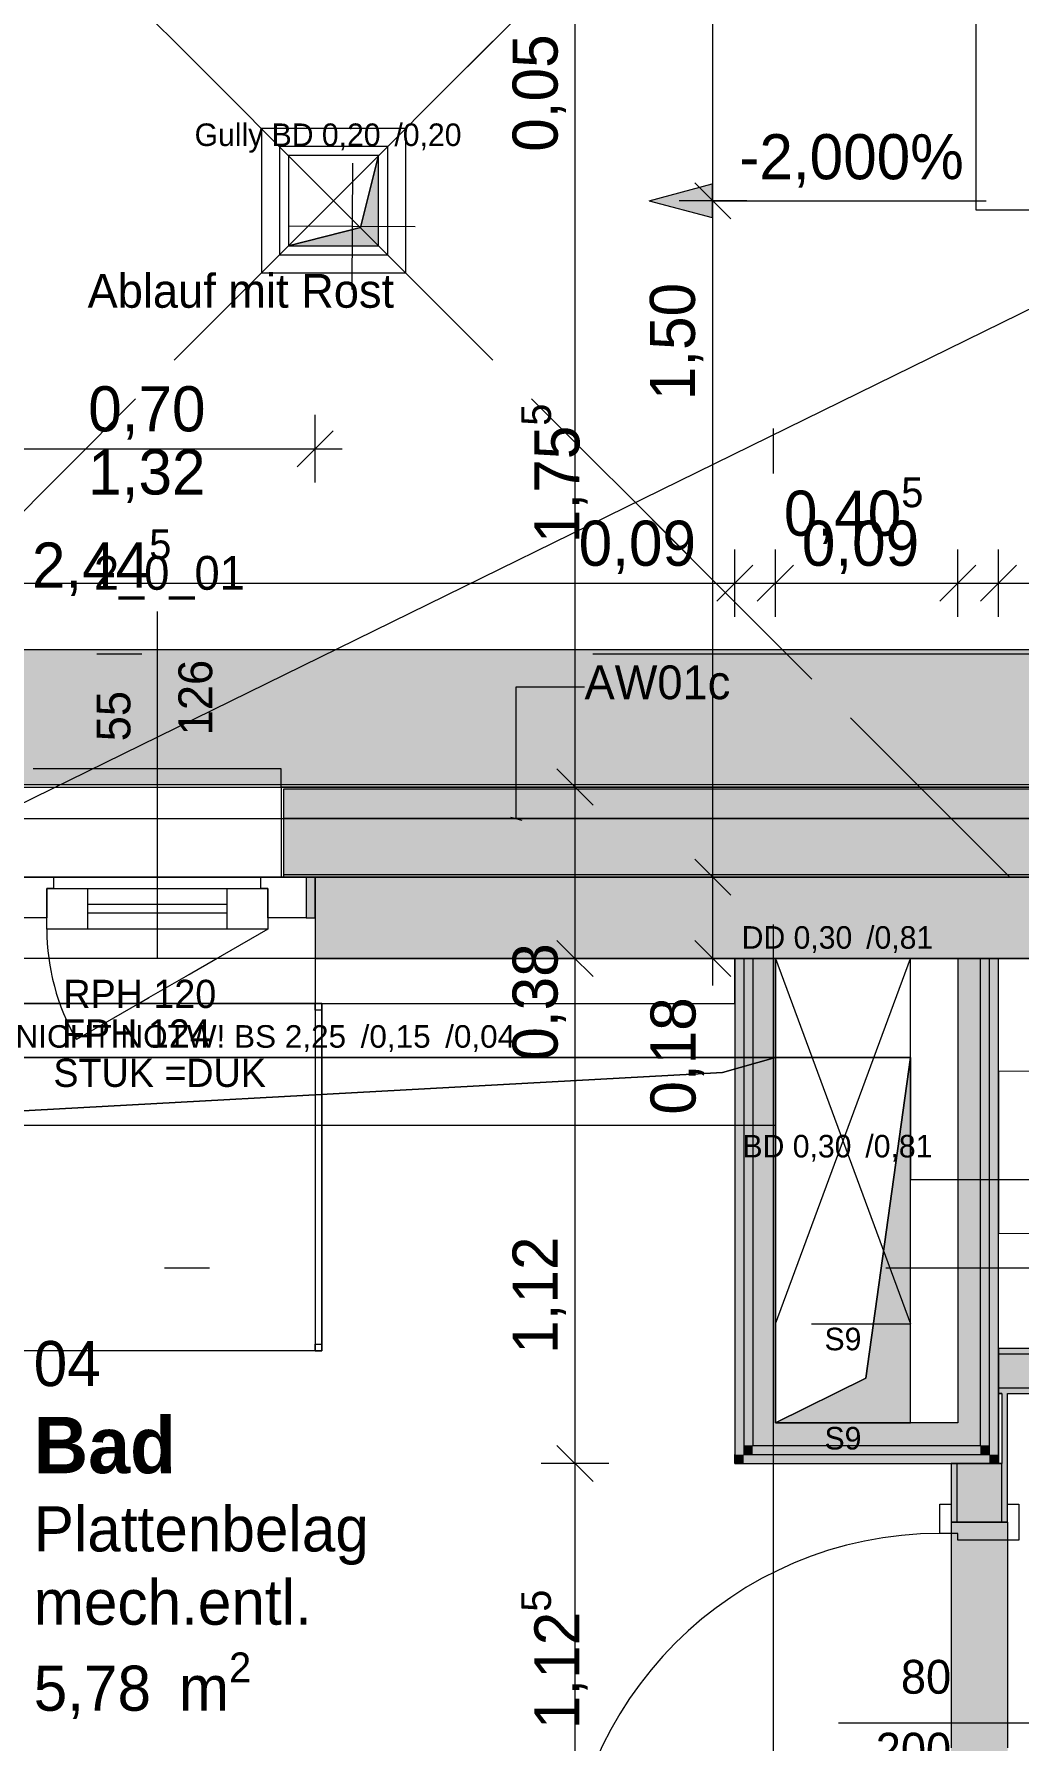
# Model space of a CAD drawing. Header units: metres. Extents: x -3.9 to 83, y -38 to 6.2.
# Drawn here: x 1.361 to 3.545, y -23.41 to -19.626 of the extents above; entities that cross this region are included whole.
import ezdxf

# ---------------------------------------------------------------- set-up
doc = ezdxf.new("R2010")
doc.units = ezdxf.units.M
doc.header["$MEASUREMENT"] = 0
doc.set_wipeout_variables(frame=1)
for name, pattern in [('Achse', [0.004, 0.002, -0.001, 0, -0.001]), ('Baufluchtlinie', [0.013, 0.008, -0.005]), ('Schnittlinie', [0.006, 0.003, -0.0015, 0, -0.0015]), ('Strichlinie eng', [0.002, 0.0015, -0.0005]), ('Untersicht', [0.001, 0.0005, -0.0005]), ('Wipeout_Contour', [1, 0, -1])]:
    doc.linetypes.add(name, pattern=pattern)
for name, color, linetype in [('0._EG PP_2_000 Achsraster', 7, 'Continuous'), ('0._EG PP_2_110 Wand Aussen', 7, 'Continuous'), ('0._EG PP_2_130 Wand Innen', 7, 'Continuous'), ('0._EG PP_2_135 Wand Vorsatzschale', 7, 'Continuous'), ('0._EG PP_2_170 Schachtwände', 7, 'Continuous'), ('0._EG PP_2_210 Decke', 7, 'Continuous'), ('0._EG PP_2_220 Bodenaufbau', 7, 'Continuous'), ('0._EG PP_2_221 Bodenaufbau - Abdichtung', 7, 'Continuous'), ('0._EG PP_2_221 Bodenaufbau - Terrassenbelag', 7, 'Continuous'), ('0._EG PP_2_270 Deckendurchbruchsymbol', 7, 'Continuous'), ('0._EG PP_2_540 Sanitäreinrichtung', 7, 'Continuous'), ('0._EG PP_2_611 Entwässerung', 7, 'Continuous'), ('0._EG PP_2_810 Raum', 7, 'Continuous'), ('0._EG PP_2_851 Marker Schnitt', 7, 'Continuous'), ('0._EG PP_2_915 Allgemein Beschriftung.x', 7, 'Continuous'), ('0._EG PP_2_950 Polierplan Bemaßung', 7, 'Continuous'), ('0._EG PP_2_955 Polierplan Beschriftung', 7, 'Continuous'), ('0._EG PP_2_Gelände_Geländepunkt.verm', 7, 'Continuous')]:
    doc.layers.add(name, color=color, linetype=linetype)
doc.styles.add('ERSTELLTER_STIL_1', font='arial.ttf')
doc.styles.add('ERSTELLTER_STIL_10', font='')
doc.styles.add('ERSTELLTER_STIL_2', font='')
doc.styles.get('ERSTELLTER_STIL_10').set_extended_font_data('Eurostile', bold=True)
doc.styles.get('ERSTELLTER_STIL_2').set_extended_font_data('Eurostile')

msp = doc.modelspace()

# ---------------------------------------------------------------- hatches: boundary and pattern name
at = {"layer": '0._EG PP_2_110 Wand Aussen', "linetype": 'Continuous', "lineweight": 13, "true_color": 0xff6400}
for points in [[(1.9139, -21.3), (1.9139, -21.365), (5.3779, -21.365), (5.4309, -21.3)], [(5.31, -21.365), (1.9139, -21.365), (1.9139, -21.49), (5.2759, -21.49), (5.31, -21.4482)], [(1.9639, -21.585), (1.9839, -21.585), (1.9839, -21.495), (1.9639, -21.495)]]:
    msp.add_hatch(color=30, dxfattribs=at).paths.add_polyline_path(points)
at = {"layer": '0._EG PP_2_110 Wand Aussen', "linetype": 'Continuous', "lineweight": 0, "true_color": 0x373737}
msp.add_hatch(color=250, dxfattribs=at).paths.add_polyline_path([(1.9139, -21.495), (5.2719, -21.495), (5.2759, -21.49), (1.9139, -21.49)])
at = {"layer": '0._EG PP_2_130 Wand Innen', "linetype": 'Continuous', "lineweight": 13, "true_color": 0xfb02fe}
for points in [[(3.5, -22.54), (3.5, -22.5525), (3.955, -22.5525), (3.955, -22.54)], [(3.955, -22.6275), (3.5, -22.6275), (3.5, -22.64), (3.955, -22.64)], [(3.52, -22.795), (3.52, -22.64), (3.5075, -22.64), (3.5075, -22.795)], [(3.4075, -22.795), (3.395, -22.795), (3.395, -22.925), (3.4075, -22.925)], [(3.5075, -22.795), (3.5075, -22.925), (3.52, -22.925), (3.52, -22.795)]]:
    msp.add_hatch(color=6, dxfattribs=at).paths.add_polyline_path(points)
at = {"layer": '0._EG PP_2_130 Wand Innen', "linetype": 'Continuous', "lineweight": 13, "true_color": 0xffaa00}
for points in [[(3.5, -22.6275), (3.955, -22.6275), (3.955, -22.5525), (3.5, -22.5525)], [(3.4075, -22.795), (3.4075, -22.925), (3.5075, -22.925), (3.5075, -22.795)]]:
    msp.add_hatch(color=40, dxfattribs=at).paths.add_polyline_path(points)
at = {"layer": '0._EG PP_2_130 Wand Innen', "linetype": 'Continuous', "lineweight": 0, "true_color": 0xffffff}
msp.add_hatch(color=7, dxfattribs=at).paths.add_polyline_path([(3.52, -23.815), (3.52, -22.925), (3.395, -22.925), (3.395, -23.815)])
at = {"layer": '0._EG PP_2_170 Schachtwände', "linetype": 'Continuous', "lineweight": 13, "true_color": 0xfb02fe}
for points in [[(2.935, -21.675), (2.935, -22.755), (2.955, -22.755), (2.955, -21.675)], [(3.48, -22.755), (3.48, -21.675), (3.46, -21.675), (3.46, -22.755)], [(3.5, -22.775), (3.5, -21.675), (3.48, -21.675), (3.48, -22.775)], [(2.935, -22.775), (2.915, -22.775), (2.915, -22.795)], [(2.935, -22.775), (2.915, -22.795), (2.935, -22.795)], [(2.955, -22.755), (2.935, -22.755), (2.935, -22.775)], [(2.955, -22.755), (2.935, -22.775), (2.955, -22.775)], [(3.48, -22.775), (2.935, -22.775), (2.935, -22.795), (3.48, -22.795)], [(3.46, -22.755), (2.955, -22.755), (2.955, -22.775), (3.46, -22.775)], [(3.46, -22.755), (3.48, -22.775), (3.48, -22.755)], [(3.46, -22.775), (3.48, -22.775), (3.46, -22.755)], [(3.48, -22.775), (3.5, -22.795), (3.5, -22.775)], [(3.48, -22.795), (3.5, -22.795), (3.48, -22.775)]]:
    msp.add_hatch(color=6, dxfattribs=at).paths.add_polyline_path(points)
at = {"layer": '0._EG PP_2_170 Schachtwände', "linetype": 'Continuous', "lineweight": 13, "true_color": 0xffaa00}
for points in [[(3.005, -22.705), (3.005, -21.675), (2.955, -21.675), (2.955, -22.705)], [(3.46, -22.705), (3.46, -21.675), (3.41, -21.675), (3.41, -22.705)], [(2.955, -22.705), (2.955, -22.755), (3.005, -22.705)], [(3.005, -22.705), (2.955, -22.755), (3.005, -22.755)], [(3.41, -22.705), (3.005, -22.705), (3.005, -22.755), (3.41, -22.755)], [(3.41, -22.705), (3.46, -22.755), (3.46, -22.705)], [(3.41, -22.755), (3.46, -22.755), (3.41, -22.705)]]:
    msp.add_hatch(color=40, dxfattribs=at).paths.add_polyline_path(points)
at = {"layer": '0._EG PP_2_221 Bodenaufbau - Terrassenbelag', "linetype": 'Continuous', "lineweight": 13, "true_color": 0xaaaaaa}
msp.add_hatch(color=253, dxfattribs=at).paths.add_polyline_path([(0.2591, -15.58), (0.2591, -21.29), (4.82, -21.29), (4.82, -21.16), (4.94, -21.16), (4.94, -21.29), (5.435, -21.29), (5.435, -20.99), (0.5591, -20.99), (0.5591, -15.58)])
at = {"layer": '0._EG PP_2_270 Deckendurchbruchsymbol', "linetype": 'Continuous', "lineweight": 0, "true_color": 0x000000}
msp.add_hatch(color=18, dxfattribs=at).paths.add_polyline_path([(1.925, -20.095), (2.125, -20.095), (2.125, -19.895), (2.0846, -20.0546)])
at = {"layer": '0._EG PP_2_270 Deckendurchbruchsymbol', "linetype": 'Continuous', "lineweight": 0}
msp.add_hatch(color=8, dxfattribs=at).paths.add_polyline_path([(3.005, -22.705), (3.305, -22.705), (3.305, -21.895), (3.2054, -22.6054)])
at = {"layer": '0._EG PP_2_950 Polierplan Bemaßung', "linetype": 'Continuous', "lineweight": 13, "true_color": 0x6c6cff}
msp.add_hatch(color=171, dxfattribs=at).paths.add_polyline_path([(2.725, -19.995), (2.865, -20.0325), (2.865, -19.9575)])

# ---------------------------------------------------------------- linework, layer by layer
at = {"layer": '0._EG PP_2_000 Achsraster', "color": 5, "linetype": 'Achse', "lineweight": 0, "ltscale": 1000}
for p, q in [((3, 3), (3, -36)), ((-1.5, -21), (21, -21))]:
    msp.add_line(p, q, dxfattribs=at)
at = {"layer": '0._EG PP_2_110 Wand Aussen', "color": 7, "linetype": 'Continuous', "lineweight": 13, "ltscale": 1000}
for p, q in [((1.9089, -21.255), (1.3589, -21.255)), ((1.9089, -21.295), (1.9089, -21.255)), ((1.9089, -21.295), (1.9089, -21.3)), ((1.9139, -21.295), (1.9089, -21.295)), ((1.9089, -21.295), (1.9089, -21.3)), ((1.9089, -21.3), (1.9089, -21.365)), ((1.9089, -21.3), (1.9089, -21.365)), ((5.4309, -21.3), (1.9139, -21.3)), ((1.9139, -21.3), (1.9139, -21.495)), ((1.9089, -21.365), (1.9089, -21.49)), ((1.9089, -21.365), (1.9089, -21.49)), ((1.9089, -21.49), (1.9089, -21.495)), ((1.9089, -21.49), (1.9089, -21.495)), ((5.2759, -21.49), (1.9139, -21.49)), ((1.3039, -21.495), (1.4039, -21.495)), ((1.4039, -21.52), (1.3889, -21.52)), ((1.3889, -21.52), (1.3889, -21.585)), ((1.3889, -21.61), (1.3889, -21.52)), ((1.3889, -21.52), (1.4789, -21.52)), ((1.4039, -21.495), (1.8639, -21.495)), ((1.4039, -21.495), (1.4039, -21.52)), ((1.4789, -21.52), (1.7889, -21.52)), ((1.4789, -21.52), (1.4789, -21.61)), ((1.7889, -21.61), (1.7889, -21.52)), ((1.7889, -21.52), (1.8789, -21.52)), ((1.8639, -21.52), (1.8639, -21.495)), ((1.8639, -21.495), (1.9639, -21.495)), ((1.8789, -21.52), (1.8639, -21.52)), ((1.8789, -21.585), (1.8789, -21.52)), ((1.8789, -21.52), (1.8789, -21.61)), ((1.9139, -21.495), (1.9089, -21.495)), ((1.9139, -21.495), (1.9089, -21.495)), ((1.9139, -21.495), (1.9089, -21.495)), ((1.9639, -21.495), (1.9639, -21.585)), ((1.4789, -21.555), (1.7889, -21.555)), ((1.3889, -21.585), (1.3039, -21.585)), ((1.7889, -21.575), (1.4789, -21.575)), ((1.9639, -21.585), (1.8789, -21.585)), ((1.4789, -21.61), (1.3889, -21.61)), ((1.7889, -21.61), (1.4789, -21.61)), ((1.8789, -21.61), (1.7889, -21.61))]:
    msp.add_line(p, q, dxfattribs=at)
at = {"layer": '0._EG PP_2_110 Wand Aussen', "color": 1, "linetype": 'Baufluchtlinie', "lineweight": 0, "ltscale": 1000}
msp.add_line((5.31, -21.365), (1.9139, -21.365), dxfattribs=at)
at = {"layer": '0._EG PP_2_110 Wand Aussen', "color": 7, "linetype": 'Continuous', "lineweight": 18, "ltscale": 1000}
for p, q in [((1.9839, -21.495), (1.9139, -21.495)), ((1.9839, -21.495), (1.9139, -21.495)), ((1.9839, -21.495), (1.9139, -21.495)), ((5.125, -21.495), (1.9839, -21.495)), ((1.9839, -21.495), (1.9839, -21.585)), ((1.9839, -21.495), (1.9839, -21.585)), ((1.9839, -21.495), (1.9839, -21.585))]:
    msp.add_line(p, q, dxfattribs=at)
at = {"layer": '0._EG PP_2_110 Wand Aussen', "color": 7, "linetype": 'Continuous', "lineweight": 13, "ltscale": 1000, "flags": 128}
msp.add_lwpolyline([(5.435, -21.295), (1.9139, -21.295)], dxfattribs=at)
msp.add_lwpolyline([(1.9639, -21.585), (1.9839, -21.585), (1.9839, -21.495), (1.9639, -21.495)], close=True, dxfattribs=at)
at = {"layer": '0._EG PP_2_130 Wand Innen', "color": 7, "linetype": 'Continuous', "lineweight": 18, "ltscale": 1000}
for p, q in [((3.955, -22.5525), (3.5, -22.5525)), ((3.5, -22.6275), (3.955, -22.6275)), ((3.5075, -22.64), (3.5075, -22.795)), ((3.4075, -22.795), (3.4075, -22.925)), ((3.5075, -22.925), (3.5075, -22.795)), ((3.4075, -22.925), (3.395, -22.925)), ((3.4075, -22.925), (3.395, -22.925)), ((3.4075, -22.925), (3.395, -22.925)), ((3.5075, -22.925), (3.4075, -22.925)), ((3.5075, -22.925), (3.4075, -22.925)), ((3.5075, -22.925), (3.4075, -22.925)), ((3.52, -22.925), (3.5075, -22.925)), ((3.52, -22.925), (3.5075, -22.925)), ((3.52, -22.925), (3.5075, -22.925))]:
    msp.add_line(p, q, dxfattribs=at)
at = {"layer": '0._EG PP_2_130 Wand Innen', "color": 8, "linetype": 'Continuous', "lineweight": 13, "ltscale": 1000}
for p, q in [((3.37, -22.95), (3.37, -22.885)), ((3.37, -22.885), (3.395, -22.885)), ((3.395, -22.885), (3.395, -22.925)), ((3.52, -22.925), (3.52, -22.885)), ((3.52, -22.885), (3.545, -22.885)), ((3.545, -22.885), (3.545, -22.965)), ((3.395, -22.925), (3.52, -22.925)), ((3.41, -22.95), (3.37, -22.95)), ((3.41, -22.965), (3.41, -22.95)), ((3.545, -22.965), (3.41, -22.965))]:
    msp.add_line(p, q, dxfattribs=at)
at = {"layer": '0._EG PP_2_130 Wand Innen', "color": 8, "linetype": 'Untersicht', "lineweight": 13, "ltscale": 1000}
for p, q in [((3.395, -22.925), (3.395, -23.815)), ((3.52, -22.925), (3.52, -23.815))]:
    msp.add_line(p, q, dxfattribs=at)
at = {"layer": '0._EG PP_2_130 Wand Innen', "color": 7, "linetype": 'Continuous', "lineweight": 13, "ltscale": 1000}
msp.add_line((3.145, -23.37), (3.57, -23.37), dxfattribs=at)
at = {"layer": '0._EG PP_2_130 Wand Innen', "color": 7, "linetype": 'Continuous', "lineweight": 18, "ltscale": 1000, "flags": 128}
for points in [[(3.955, -22.54), (3.5, -22.54)], [(3.5, -22.54), (3.5, -22.64)], [(3.5, -22.64), (3.5075, -22.64)], [(3.5075, -22.64), (3.5, -22.64)], [(3.5, -22.64), (3.5, -22.795)], [(3.52, -22.64), (3.955, -22.64)], [(3.52, -22.795), (3.52, -22.64)], [(3.5075, -22.795), (3.395, -22.795)], [(3.395, -22.795), (3.395, -22.925)], [(3.5, -22.795), (3.5075, -22.795)], [(3.52, -22.925), (3.52, -22.795)]]:
    msp.add_lwpolyline(points, dxfattribs=at)
at = {"layer": '0._EG PP_2_130 Wand Innen', "color": 7, "linetype": 'Continuous', "lineweight": 13, "ltscale": 1000}
msp.add_arc((3.37, -23.78), 0.83, 90, 180, dxfattribs=at)
at = {"layer": '0._EG PP_2_170 Schachtwände', "color": 7, "linetype": 'Continuous', "lineweight": 18, "ltscale": 1000}
for p, q in [((2.935, -21.675), (2.935, -22.755)), ((2.955, -21.675), (2.955, -22.705)), ((3.46, -22.705), (3.46, -21.675)), ((3.48, -22.755), (3.48, -21.675)), ((2.955, -22.705), (2.955, -22.755)), ((2.955, -22.705), (2.955, -22.755)), ((3.46, -22.755), (3.46, -22.705)), ((3.46, -22.755), (3.46, -22.705)), ((2.935, -22.755), (2.935, -22.775)), ((2.935, -22.775), (2.955, -22.775)), ((2.955, -22.755), (3.005, -22.755)), ((2.955, -22.775), (3.46, -22.775)), ((3.005, -22.755), (3.41, -22.755)), ((3.41, -22.755), (3.46, -22.755)), ((3.46, -22.775), (3.48, -22.775)), ((3.48, -22.775), (3.48, -22.755))]:
    msp.add_line(p, q, dxfattribs=at)
at = {"layer": '0._EG PP_2_170 Schachtwände', "color": 7, "linetype": 'Continuous', "lineweight": 18, "ltscale": 1000, "flags": 128}
for points in [[(2.935, -21.675), (2.955, -21.675)], [(2.955, -21.675), (3.005, -21.675)], [(3.005, -22.705), (3.005, -21.675)], [(3.46, -21.675), (3.41, -21.675)], [(3.41, -21.675), (3.41, -22.705)], [(3.48, -21.675), (3.46, -21.675)], [(3.5, -21.675), (3.48, -21.675)], [(3.5, -22.775), (3.5, -21.675)], [(3.41, -22.705), (3.005, -22.705)], [(2.915, -22.795), (2.915, -22.775)], [(3.5, -22.795), (3.5, -22.775)], [(2.915, -22.795), (3.5, -22.795)]]:
    msp.add_lwpolyline(points, dxfattribs=at)
at = {"layer": '0._EG PP_2_210 Decke', "color": 8, "linetype": 'Continuous', "lineweight": 13, "ltscale": 1000, "flags": 128}
msp.add_lwpolyline([(0.1831, -14.47), (0.185, -14.9998), (0.185, -21.895), (3.305, -21.895), (3.305, -22.165), (4.905, -22.165), (4.905, -24.32), (7.875, -24.32), (7.875, -23.85), (9.87, -23.85), (9.87, -24.32), (13.0067, -24.32), (12.9484, -23.92), (12.865, -23.92), (12.865, -21.895), (18.7604, -21.895), (18.7621, -21.495), (18.7694, -20.4274), (14.6603, -20.4274), (15.32, -17.3819), (15.32, -14.87), (15.32, -14.47)], close=True, dxfattribs=at)
at = {"layer": '0._EG PP_2_210 Decke', "color": 7, "linetype": 'Continuous', "lineweight": 13, "ltscale": 1000, "true_color": 0xf4f4f4, "flags": 128}
msp.add_lwpolyline([(5.305, -21.495), (0.1844, -21.495), (0.1967, -31.38), (9.535, -31.38), (9.535, -30.88), (12.385, -30.88), (12.385, -29.98), (18.7258, -29.98), (18.7621, -21.495), (12.465, -21.495), (12.465, -24.32), (13.0067, -24.32), (13.2326, -25.87), (9.875, -25.87), (7.875, -25.87), (7.875, -23.92), (5.305, -23.92)], close=True, dxfattribs=at)
at = {"layer": '0._EG PP_2_220 Bodenaufbau', "color": 7, "linetype": 'Continuous', "lineweight": 13, "ltscale": 1000, "true_color": 0xf4f4f4, "flags": 128}
for points in [[(0.1853, -15.07), (0.185, -14.9998), (0.185, -21.365), (5.435, -21.365), (5.435, -23.79), (7.875, -23.79), (7.875, -23.85), (9.875, -23.85), (9.875, -23.79), (10.035, -23.79), (10.035, -23.68), (10.94, -23.68), (10.94, -23.79), (12.335, -23.79), (12.335, -21.365), (18.463, -21.365), (18.4871, -17.7847), (14.9872, -17.7847), (15.08, -17.3563), (15.08, -14.87), (13.61, -14.87), (13.61, -15.07)], [(0.1053, -21.295), (5.435, -21.295), (5.435, -19.4902), (0.1053, -19.4902)]]:
    msp.add_lwpolyline(points, close=True, dxfattribs=at)
at = {"layer": '0._EG PP_2_221 Bodenaufbau - Abdichtung', "color": 171, "linetype": 'Untersicht', "lineweight": 13, "ltscale": 1000, "true_color": 0x6c6cff, "flags": 128}
for points in [[(2.025, -19.995), (0.6675, -18.6375)], [(0.6675, -18.6375), (2.025, -19.995)], [(3.3825, -18.6375), (2.025, -19.995)], [(2.025, -19.995), (3.3825, -18.6375)], [(2.025, -19.995), (0.525, -21.495)], [(0.525, -21.495), (2.025, -19.995)], [(3.525, -21.495), (2.025, -19.995)], [(2.025, -19.995), (3.525, -21.495)], [(3.525, -21.495), (0.525, -21.495)], [(5.305, -21.495), (3.525, -21.495)]]:
    msp.add_lwpolyline(points, dxfattribs=at)
at = {"layer": '0._EG PP_2_221 Bodenaufbau - Terrassenbelag', "color": 7, "linetype": 'Continuous', "lineweight": 18, "ltscale": 1000, "flags": 128}
for points in [[(0.5591, -20.99), (5.435, -20.99)], [(4.82, -21.29), (0.2591, -21.29)]]:
    msp.add_lwpolyline(points, dxfattribs=at)
at = {"layer": '0._EG PP_2_270 Deckendurchbruchsymbol', "color": 7, "linetype": 'Strichlinie eng', "lineweight": 13, "ltscale": 1000}
for p, q in [((3.005, -22.485), (3.305, -21.675)), ((3.005, -21.675), (3.305, -22.485))]:
    msp.add_line(p, q, dxfattribs=at)
at = {"layer": '0._EG PP_2_270 Deckendurchbruchsymbol', "color": 7, "linetype": 'Continuous', "lineweight": 13, "ltscale": 1000, "flags": 128}
for points in [[(2.0846, -20.0546), (2.125, -19.895), (1.925, -19.895), (1.925, -20.095)], [(1.925, -20.095), (2.125, -20.095), (2.125, -19.895), (2.0846, -20.0546)], [(3.2054, -22.6054), (3.305, -21.895), (3.005, -21.895), (3.005, -22.705)], [(3.005, -22.705), (3.305, -22.705), (3.305, -21.895), (3.2054, -22.6054)]]:
    msp.add_lwpolyline(points, close=True, dxfattribs=at)
at = {"layer": '0._EG PP_2_270 Deckendurchbruchsymbol', "color": 7, "linetype": 'Strichlinie eng', "lineweight": 13, "ltscale": 1000, "flags": 128}
msp.add_lwpolyline([(3.305, -22.485), (3.305, -21.675), (3.005, -21.675), (3.005, -22.485)], close=True, dxfattribs=at)
at = {"layer": '0._EG PP_2_270 Deckendurchbruchsymbol', "color": 1, "linetype": 'Continuous', "lineweight": 0, "ltscale": 1000, "flags": 128}
for points in [[(2.8877, -21.9276), (3.005, -21.895), (0.755, -21.895), (0.755, -22.045)], [(0.755, -22.045), (3.005, -22.045), (3.005, -21.895), (2.8877, -21.9276)]]:
    msp.add_lwpolyline(points, close=True, dxfattribs=at)
at = {"layer": '0._EG PP_2_540 Sanitäreinrichtung', "color": 150, "linetype": 'Continuous', "lineweight": 13, "ltscale": 1000, "true_color": 0x0f7ffe}
for p, q in [((1.9839, -22.545), (1.9839, -22.53)), ((1.9839, -22.53), (1.9989, -22.53)), ((1.9989, -22.545), (1.9839, -22.545)), ((1.9989, -22.53), (1.9989, -22.545))]:
    msp.add_line(p, q, dxfattribs=at)
at = {"layer": '0._EG PP_2_540 Sanitäreinrichtung', "color": 150, "linetype": 'Continuous', "lineweight": 13, "ltscale": 1000, "true_color": 0x0f7ffe, "flags": 128}
msp.add_lwpolyline([(3.5, -21.925), (3.5, -22.285), (3.8535, -22.2815, 0.999827), (3.8535, -21.9285)], format="xyb", close=True, dxfattribs=at)
at = {"layer": '0._EG PP_2_611 Entwässerung', "color": 7, "linetype": 'Continuous', "lineweight": 13, "ltscale": 1000}
for p, q in [((2.185, -19.835), (1.865, -19.835)), ((1.865, -19.835), (1.865, -20.155)), ((2.185, -20.155), (2.185, -19.835)), ((2.145, -19.875), (1.905, -19.875)), ((1.905, -19.875), (1.905, -20.115)), ((2.145, -20.115), (2.145, -19.875)), ((1.905, -20.115), (2.145, -20.115)), ((1.865, -20.155), (2.185, -20.155))]:
    msp.add_line(p, q, dxfattribs=at)
at = {"layer": '0._EG PP_2_851 Marker Schnitt', "color": 7, "linetype": 'Schnittlinie', "lineweight": 13, "ltscale": 1000}
for p, q in [((3.45, -18.475), (3.45, -20.015)), ((3.45, -20.015), (4.45, -20.015)), ((-2.85, -22.3608), (5.8845, -22.3608))]:
    msp.add_line(p, q, dxfattribs=at)
at = {"layer": '0._EG PP_2_915 Allgemein Beschriftung.x', "color": 7, "linetype": 'Continuous', "lineweight": 13, "ltscale": 1000}
for p, q in [((2.4303, -21.365), (2.4303, -21.0727)), ((2.4303, -21.0727), (2.5818, -21.0727)), ((2.4178, -21.3617), (2.4428, -21.3683))]:
    msp.add_line(p, q, dxfattribs=at)
at = {"layer": '0._EG PP_2_950 Polierplan Bemaßung', "color": 6, "linetype": 'Continuous', "lineweight": 13, "ltscale": 1000, "true_color": 0xfb02fe}
for p, q in [((2.8666, -19.995), (2.8666, -17.28)), ((2.5606, -21.295), (2.5606, -19.54)), ((2.8266, -19.955), (2.9066, -20.035)), ((2.9416, -19.995), (2.7916, -19.995)), ((2.8666, -21.495), (2.8666, -19.995)), ((2.915, -20.918), (2.915, -20.768)), ((3.005, -20.918), (3.005, -20.768)), ((3.41, -20.918), (3.41, -20.768)), ((3.41, -20.918), (3.41, -20.768)), ((3.5, -20.918), (3.5, -20.768)), ((3.5, -20.918), (3.5, -20.768)), ((2.955, -20.803), (2.875, -20.883)), ((3.045, -20.803), (2.965, -20.883)), ((3.45, -20.803), (3.37, -20.883)), ((3.45, -20.803), (3.37, -20.883)), ((3.54, -20.803), (3.46, -20.883)), ((3.54, -20.803), (3.46, -20.883)), ((0.47, -20.843), (2.915, -20.843)), ((2.915, -20.843), (3.005, -20.843)), ((3.005, -20.843), (3.41, -20.843)), ((3.35, -20.843), (3.41, -20.843)), ((3.41, -20.843), (3.5, -20.843)), ((3.41, -20.843), (3.5, -20.843)), ((3.5, -20.843), (5.125, -20.843)), ((3.5, -20.843), (5.125, -20.843)), ((2.5206, -21.255), (2.6006, -21.335)), ((2.6356, -21.295), (2.4856, -21.295)), ((2.8266, -21.455), (2.9066, -21.535)), ((2.9416, -21.495), (2.7916, -21.495)), ((2.5206, -22.755), (2.6006, -22.835)), ((2.6356, -22.795), (2.4856, -22.795)), ((2.5606, -23.92), (2.5606, -22.795))]:
    msp.add_line(p, q, dxfattribs=at)
at = {"layer": '0._EG PP_2_950 Polierplan Bemaßung', "color": 171, "linetype": 'Continuous', "lineweight": 13, "ltscale": 1000, "true_color": 0x6c6cff}
for p, q in [((2.725, -19.995), (2.865, -19.9575)), ((2.865, -19.9575), (2.865, -20.0325)), ((2.725, -19.995), (2.865, -20.0325)), ((2.865, -19.995), (2.925, -19.995)), ((2.925, -19.995), (3.4724, -19.995))]:
    msp.add_line(p, q, dxfattribs=at)
at = {"layer": '0._EG PP_2_950 Polierplan Bemaßung', "color": 76, "linetype": 'Continuous', "lineweight": 13, "ltscale": 1000, "true_color": 0x3f7f02}
for p, q in [((1.9839, -20.62), (1.9839, -20.47)), ((1.9439, -20.585), (2.0239, -20.505)), ((1.2839, -20.545), (1.9839, -20.545)), ((1.9839, -20.545), (2.0439, -20.545))]:
    msp.add_line(p, q, dxfattribs=at)
at = {"layer": '0._EG PP_2_Gelände_Geländepunkt.verm', "color": 8, "linetype": 'Continuous', "lineweight": 0, "ltscale": 1000}
for p, q in [((2.0669, -19.9115), (2.0657, -20.1915)), ((1.9263, -20.0509), (2.2063, -20.0522))]:
    msp.add_line(p, q, dxfattribs=at)

# ---------------------------------------------------------------- texts
at = {"layer": '0._EG PP_2_110 Wand Aussen', "color": 7, "linetype": 'Continuous', "lineweight": 13, "attachment_point": 9, "style": 'ERSTELLTER_STIL_2'}
for s, insert, char_height in [('\\A1;{\\pqr;\\pt0;\\fEurostile|b0|i0|c0|p0;\\W1.000000;2_0_01}', (1.8281, -20.8793), 0.075), ('\\A1;{\\pqr;\\pt0;\\fEurostile|b0|i0|c0|p0;\\W1.000000;FPH 124}', (1.7525, -21.8727), 0.0625), ('\\A1;{\\pqr;\\pt0;\\fEurostile|b0|i0|c0|p0;\\W1.000000;STUK =DUK}', (1.8749, -21.9608), 0.0625)]:
    msp.add_mtext(s, dxfattribs=dict(at, insert=insert, char_height=char_height))
at = {"layer": '0._EG PP_2_110 Wand Aussen', "color": 7, "linetype": 'Continuous', "lineweight": 13, "char_height": 0.075, "attachment_point": 9, "rotation": 90, "style": 'ERSTELLTER_STIL_2'}
for s, insert in [('\\A1;{\\pqr;\\pt0;\\fEurostile|b0|i0|c0|p0;\\W1.000000;126}', (1.7569, -21.013)), ('\\A1;{\\pqr;\\pt0;\\fEurostile|b0|i0|c0|p0;\\W1.000000;55}', (1.5753, -21.082))]:
    msp.add_mtext(s, dxfattribs=dict(at, insert=insert))
at = {"layer": '0._EG PP_2_130 Wand Innen', "color": 7, "linetype": 'Continuous', "lineweight": 13, "char_height": 0.075, "attachment_point": 9, "style": 'ERSTELLTER_STIL_2'}
for s, insert in [('\\A1;{\\pqr;\\pt0;\\fEurostile|b0|i0|c0|p0;\\W1.000000;80}', (3.395, -23.3064)), ('\\A1;{\\pqr;\\pt0;\\fEurostile|b0|i0|c0|p0;\\W1.000000;200}', (3.395, -23.468))]:
    msp.add_mtext(s, dxfattribs=dict(at, insert=insert))
at = {"layer": '0._EG PP_2_270 Deckendurchbruchsymbol', "color": 1, "linetype": 'Continuous', "lineweight": 0, "char_height": 0.05}
for s, insert, attachment_point, style in [('\\A1;{\\pqc;\\pt0;\\fEurostile|b0|i0|c0|p0;\\W1.000000;Gully BD 0,20\\fEurostile|b0|i0|c0|p0;\\W1.000000;\\A1{\\H.66x;\\S^  ;}\\fEurostile|b0|i0|c0|p0;\\W1.000000; /0,20\\fEurostile|b0|i0|c0|p0;\\W1.000000;\\A1{\\H.66x;\\S^  ;}\\fEurostile|b0|i0|c0|p0;\\W1.000000;\\fEurostile|b0|i0|c0|p0;\\W1.000000;\\A1{\\H.66x;\\S^  ;}}', (2.025, -19.8888), 8, 'ERSTELLTER_STIL_2'), ('\\A1;{\\pqc;\\pt0;\\fEurostile|b0|i0|c0|p0;\\W1.000000;DD 0,30\\fEurostile|b0|i0|c0|p0;\\W1.000000;\\A1{\\H.66x;\\S^  ;}\\fEurostile|b0|i0|c0|p0;\\W1.000000; /0,81\\fEurostile|b0|i0|c0|p0;\\W1.000000;\\A1{\\H.66x;\\S^  ;}\\fEurostile|b0|i0|c0|p0;\\W1.000000;\\fEurostile|b0|i0|c0|p0;\\W1.000000;\\A1{\\H.66x;\\S^  ;}}', (3.155, -21.6681), 8, 'ERSTELLTER_STIL_2'), ('\\A1;{\\pqc;\\pt0;\\fArial|b0|i0|c0|p0;\\W1.000000;NICHT NOTW! BS 2,25\\fArial|b0|i0|c0|p0;\\W1.000000;\\A1{\\H.66x;\\S^  ;}\\fArial|b0|i0|c0|p0;\\W1.000000; /0,15\\fArial|b0|i0|c0|p0;\\W1.000000;\\A1{\\H.66x;\\S^  ;}\\fArial|b0|i0|c0|p0;\\W1.000000; /0,04\\fArial|b0|i0|c0|p0;\\W1.000000;\\A1{\\H.66x;\\S^  ;}}', (1.88, -21.8876), 8, 'ERSTELLTER_STIL_1'), ('\\A1;{\\pqc;\\pt0;\\fEurostile|b0|i0|c0|p0;\\W1.000000;BD 0,30\\fEurostile|b0|i0|c0|p0;\\W1.000000;\\A1{\\H.66x;\\S^  ;}\\fEurostile|b0|i0|c0|p0;\\W1.000000; /0,81\\fEurostile|b0|i0|c0|p0;\\W1.000000;\\A1{\\H.66x;\\S^  ;}\\fEurostile|b0|i0|c0|p0;\\W1.000000;\\fEurostile|b0|i0|c0|p0;\\W1.000000;\\A1{\\H.66x;\\S^  ;}}', (3.155, -22.1309), 8, 'ERSTELLTER_STIL_2'), ('\\A1;{\\pqc;\\pt0;\\fEurostile|b0|i0|c0|p0;\\W1.000000;S9}', (3.155, -22.4939), 2, 'ERSTELLTER_STIL_2'), ('\\A1;{\\pqc;\\pt0;\\fEurostile|b0|i0|c0|p0;\\W1.000000;S9}', (3.155, -22.7139), 2, 'ERSTELLTER_STIL_2')]:
    msp.add_mtext(s, dxfattribs=dict(at, insert=insert, attachment_point=attachment_point, style=style))
at = {"layer": '0._EG PP_2_810 Raum', "color": 7, "linetype": 'Continuous', "lineweight": 13, "attachment_point": 1}
for s, insert, char_height, style in [('\\A1;{\\pql;\\pt0;\\fEurostile|b0|i0|c0|p0;\\W1.000000;04}', (1.3598, -22.5233), 0.1, 'ERSTELLTER_STIL_2'), ('\\A1;{\\pql;\\pt0;\\fEurostile|b1|i0|c0|p0;\\W1.000000;Bad}', (1.3598, -22.6915), 0.125, 'ERSTELLTER_STIL_10'), ('\\A1;{\\pql;\\pt0;\\fEurostile|b0|i0|c0|p0;\\W1.000000;Plattenbelag}', (1.3598, -22.8899), 0.1, 'ERSTELLTER_STIL_2'), ('\\A1;{\\pql;\\pt0;\\fEurostile|b0|i0|c0|p0;\\W1.000000;mech.entl.}', (1.3598, -23.0524), 0.1, 'ERSTELLTER_STIL_2'), ('\\A1;{\\pql;\\pt0,0.05;\\fEurostile|b0|i0|c0|p0;\\W1.000000;5,78\\fEurostile|b0|i0|c0|p0;\\W1.000000;\\A1{\\H.66x;\\S^  ;}\\fEurostile|b0|i0|c0|p0;\\W1.000000; m\\fEurostile|b0|i0|c0|p0;\\W1.000000;\\A1{\\H.66x;\\S2^  ;}}', (1.3598, -23.2139), 0.1, 'ERSTELLTER_STIL_2')]:
    msp.add_mtext(s, dxfattribs=dict(at, insert=insert, char_height=char_height, style=style))
at = {"layer": '0._EG PP_2_915 Allgemein Beschriftung.x', "color": 7, "linetype": 'Continuous', "lineweight": 13, "insert": (2.5818, -21.0634), "char_height": 0.075, "attachment_point": 4, "style": 'ERSTELLTER_STIL_2'}
msp.add_mtext('\\A1;{\\pql;\\fEurostile|b0|i0|c0|p0;\\W1.000000;AW01c}', dxfattribs=at)
at = {"layer": '0._EG PP_2_950 Polierplan Bemaßung', "color": 6, "linetype": 'Continuous', "lineweight": 13, "true_color": 0xfb02fe, "char_height": 0.1, "width": 0.306373, "attachment_point": 7, "rotation": 90, "style": 'ERSTELLTER_STIL_2'}
for s, insert in [('\\A1;{\\pql;\\fEurostile|b0|i0|c0|p0;\\W1.000000;0,05}', (2.5406, -19.8864)), ('\\A1;{\\pql;\\fEurostile|b0|i0|c0|p0;\\W1.000000;1,50}', (2.8452, -20.4375)), ('\\A1;{\\pql;\\fEurostile|b0|i0|c0|p0;\\W1.000000;1,12}', (2.5406, -22.5518))]:
    msp.add_mtext(s, dxfattribs=dict(at, insert=insert))
at = {"layer": '0._EG PP_2_950 Polierplan Bemaßung', "color": 171, "linetype": 'Continuous', "lineweight": 13, "true_color": 0x6c6cff, "insert": (2.925, -19.966), "char_height": 0.1, "attachment_point": 7, "style": 'ERSTELLTER_STIL_2'}
msp.add_mtext('\\A1;{\\pql;\\fEurostile|b0|i0|c0|p0;\\W1.000000;-2,000\\fEurostile|b0|i0|c0|p0;\\W1.000000;%}', dxfattribs=at)
at = {"layer": '0._EG PP_2_950 Polierplan Bemaßung', "color": 76, "linetype": 'Continuous', "lineweight": 13, "true_color": 0x3f7f02, "char_height": 0.1, "width": 0.306373, "attachment_point": 7, "style": 'ERSTELLTER_STIL_2'}
for s, insert in [('\\A1;{\\pql;\\fEurostile|b0|i0|c0|p0;\\W1.000000;0,70}', (1.4807, -20.525)), ('\\A1;{\\pql;\\fEurostile|b0|i0|c0|p0;\\W1.000000;1,32}', (1.4807, -20.665))]:
    msp.add_mtext(s, dxfattribs=dict(at, insert=insert))
at = {"layer": '0._EG PP_2_950 Polierplan Bemaßung', "color": 6, "linetype": 'Continuous', "lineweight": 13, "true_color": 0xfb02fe, "char_height": 0.1, "attachment_point": 7, "rotation": 90, "style": 'ERSTELLTER_STIL_2'}
for s, insert in [('\\A1;{\\pql;\\fEurostile|b0|i0|c0|p0;\\W1.000000;1,75\\fEurostile|b0|i0|c0|p0;\\W1.000000;\\A1{\\H.66x;\\S5^  ;}}', (2.5996, -20.7542)), ('\\A1;{\\pql;\\fEurostile|b0|i0|c0|p0;\\W1.000000;1,12\\fEurostile|b0|i0|c0|p0;\\W1.000000;\\A1{\\H.66x;\\S5^  ;}}', (2.5996, -23.3839))]:
    msp.add_mtext(s, dxfattribs=dict(at, insert=insert))
at = {"layer": '0._EG PP_2_950 Polierplan Bemaßung', "color": 6, "linetype": 'Continuous', "lineweight": 13, "true_color": 0xfb02fe, "char_height": 0.1, "attachment_point": 7, "style": 'ERSTELLTER_STIL_2'}
for s, insert in [('\\A1;{\\pql;\\fEurostile|b0|i0|c0|p0;\\W1.000000;0,40\\fEurostile|b0|i0|c0|p0;\\W1.000000;\\A1{\\H.66x;\\S5^  ;}}', (3.024, -20.767)), ('\\A1;{\\pql;\\fEurostile|b0|i0|c0|p0;\\W1.000000;2,44\\fEurostile|b0|i0|c0|p0;\\W1.000000;\\A1{\\H.66x;\\S5^  ;}}', (1.3558, -20.882))]:
    msp.add_mtext(s, dxfattribs=dict(at, insert=insert))
at = {"layer": '0._EG PP_2_950 Polierplan Bemaßung', "color": 6, "linetype": 'Continuous', "lineweight": 13, "true_color": 0xfb02fe, "char_height": 0.1, "width": 0.306373, "attachment_point": 7, "style": 'ERSTELLTER_STIL_2'}
for insert in [(2.5687, -20.823), (3.0637, -20.823), (3.0637, -20.823)]:
    msp.add_mtext('\\A1;{\\pql;\\fEurostile|b0|i0|c0|p0;\\W1.000000;0,09}', dxfattribs=dict(at, insert=insert))
at = {"layer": '0._EG PP_2_955 Polierplan Beschriftung', "color": 7, "linetype": 'Continuous', "lineweight": 13, "insert": (1.4793, -20.1573), "char_height": 0.075, "attachment_point": 1, "style": 'ERSTELLTER_STIL_2'}
msp.add_mtext('\\A1;{\\pql;\\fEurostile|b0|i0|c0|p0;\\W1.000000;Ablauf mit Rost\\fEurostile|b0|i0|c0|p0;\\W1.000000;  }', dxfattribs=at)

# ---------------------------------------------------------------- next in the draw order: wipeouts: each hides what was drawn before it
at = {"color": 254, "linetype": 'Wipeout_Contour', "lineweight": 0, "ltscale": 87.206873}
msp.add_wipeout([(0.47, -21.7125), (2.915, -21.7125), (2.915, -21.675), (0.47, -21.675)], dxfattribs=at).dxf.layer = '0._EG PP_2_135 Wand Vorsatzschale'
at = {"color": 254, "linetype": 'Wipeout_Contour', "lineweight": 0, "ltscale": 87.505278}
msp.add_wipeout([(0.47, -21.775), (2.915, -21.775), (2.915, -21.7625), (0.47, -21.7625)], dxfattribs=at).dxf.layer = '0._EG PP_2_135 Wand Vorsatzschale'

# ---------------------------------------------------------------- next in the draw order: hatches: boundary and pattern name
at = {"layer": '0._EG PP_2_110 Wand Aussen', "linetype": 'Continuous', "lineweight": 13, "true_color": 0x3f7f02}
msp.add_hatch(color=76, dxfattribs=at).paths.add_polyline_path([(1.9839, -21.585), (1.9839, -21.675), (5.125, -21.675), (5.125, -21.495), (1.9839, -21.495)])

# ---------------------------------------------------------------- next in the draw order: linework, layer by layer
at = {"layer": '0._EG PP_2_110 Wand Aussen', "color": 7, "linetype": 'Continuous', "lineweight": 13, "ltscale": 1000}
msp.add_line((1.6339, -20.9059), (1.6339, -21.675), dxfattribs=at)
at = {"layer": '0._EG PP_2_110 Wand Aussen', "color": 7, "linetype": 'Continuous', "lineweight": 18, "ltscale": 1000}
msp.add_line((1.9839, -21.585), (1.9839, -21.675), dxfattribs=at)
msp.add_line((1.9839, -21.585), (1.9839, -21.675), dxfattribs=at)
at = {"layer": '0._EG PP_2_110 Wand Aussen', "color": 7, "linetype": 'Continuous', "lineweight": 18, "ltscale": 1000, "flags": 128}
msp.add_lwpolyline([(1.9839, -21.675), (5.125, -21.675)], dxfattribs=at)
at = {"layer": '0._EG PP_2_135 Wand Vorsatzschale', "color": 7, "linetype": 'Continuous', "lineweight": 18, "ltscale": 1000, "flags": 128}
msp.add_lwpolyline([(2.915, -21.675), (0.47, -21.675)], dxfattribs=at)
at = {"layer": '0._EG PP_2_170 Schachtwände', "color": 7, "linetype": 'Continuous', "lineweight": 18, "ltscale": 1000, "flags": 128}
msp.add_lwpolyline([(2.915, -21.675), (2.935, -21.675)], dxfattribs=at)
at = {"layer": '0._EG PP_2_540 Sanitäreinrichtung', "color": 150, "linetype": 'Continuous', "lineweight": 13, "ltscale": 1000, "true_color": 0x0f7ffe}
msp.add_line((1.9989, -21.79), (1.9839, -21.79), dxfattribs=at)
at = {"layer": '0._EG PP_2_950 Polierplan Bemaßung', "color": 6, "linetype": 'Continuous', "lineweight": 13, "ltscale": 1000, "true_color": 0xfb02fe}
for p, q in [((2.5606, -21.675), (2.5606, -21.295)), ((2.8666, -21.675), (2.8666, -21.495)), ((2.6356, -21.675), (2.4856, -21.675)), ((2.9416, -21.675), (2.7916, -21.675))]:
    msp.add_line(p, q, dxfattribs=at)

# ---------------------------------------------------------------- next in the draw order: wipeouts: each hides what was drawn before it
at = {"color": 254, "linetype": 'Wipeout_Contour', "lineweight": 0, "ltscale": 87.381039}
msp.add_wipeout([(0.47, -21.7625), (2.915, -21.7625), (2.915, -21.7125), (0.47, -21.7125)], dxfattribs=at).dxf.layer = '0._EG PP_2_135 Wand Vorsatzschale'

# ---------------------------------------------------------------- next in the draw order: hatches: boundary and pattern name
at = {"layer": '0._EG PP_2_170 Schachtwände', "linetype": 'Continuous', "lineweight": 13, "true_color": 0xfb02fe}
msp.add_hatch(color=6, dxfattribs=at).paths.add_polyline_path([(2.915, -21.675), (2.915, -22.775), (2.935, -22.775), (2.935, -21.675)])

# ---------------------------------------------------------------- next in the draw order: linework, layer by layer
at = {"layer": '0._EG PP_2_110 Wand Aussen', "color": 8, "linetype": 'Strichlinie eng', "lineweight": 0, "ltscale": 1000}
msp.add_line((1.8789, -21.61), (1.4546, -21.855), dxfattribs=at)
at = {"layer": '0._EG PP_2_110 Wand Aussen', "color": 7, "linetype": 'Continuous', "lineweight": 13, "ltscale": 1000}
for p, q in [((1.9839, -21.675), (1.9839, -21.775)), ((1.9839, -21.775), (1.2839, -21.775))]:
    msp.add_line(p, q, dxfattribs=at)
at = {"layer": '0._EG PP_2_110 Wand Aussen', "color": 8, "linetype": 'Strichlinie eng', "lineweight": 0, "ltscale": 1000}
msp.add_arc((1.8789, -21.61), 0.49, 180, 210, dxfattribs=at)
at = {"layer": '0._EG PP_2_135 Wand Vorsatzschale', "color": 7, "linetype": 'Continuous', "lineweight": 18, "ltscale": 1000, "flags": 128}
for points in [[(2.915, -21.7125), (2.915, -21.675)], [(2.915, -21.7625), (2.915, -21.7125)], [(0.47, -21.775), (2.915, -21.775)], [(2.915, -21.775), (2.915, -21.7625)]]:
    msp.add_lwpolyline(points, dxfattribs=at)
at = {"layer": '0._EG PP_2_170 Schachtwände', "color": 7, "linetype": 'Continuous', "lineweight": 18, "ltscale": 1000, "flags": 128}
msp.add_lwpolyline([(2.915, -21.675), (2.915, -22.775)], dxfattribs=at)
at = {"layer": '0._EG PP_2_220 Bodenaufbau', "color": 7, "linetype": 'Continuous', "lineweight": 13, "ltscale": 1000, "true_color": 0xf4f4f4, "flags": 128}
for points in [[(0.1846, -14.87), (0.185, -21.495), (5.305, -21.495), (5.305, -23.92), (7.875, -23.92), (7.875, -23.81), (9.895, -23.81), (9.895, -23.92), (10.085, -23.92), (10.085, -23.68), (10.895, -23.68), (10.895, -23.92), (12.465, -23.92), (12.465, -21.495), (18.4632, -21.495), (18.4737, -19.8717), (14.5965, -19.8717), (15.14, -17.3627), (15.14, -14.87)], [(0.3646, -21.675), (0.3765, -31.2), (9.355, -31.2), (9.355, -30.7), (12.205, -30.7), (12.205, -29.8), (18.5466, -29.8), (18.5814, -21.675), (12.645, -21.675), (12.645, -24.1), (10.05, -24.1), (10.05, -25.6), (11.19, -25.6), (11.19, -26.05), (7.695, -26.05), (7.695, -24.1), (5.125, -24.1), (5.125, -21.675)]]:
    msp.add_lwpolyline(points, close=True, dxfattribs=at)
at = {"layer": '0._EG PP_2_540 Sanitäreinrichtung', "color": 150, "linetype": 'Continuous', "lineweight": 13, "ltscale": 1000, "true_color": 0x0f7ffe}
for p, q in [((1.9839, -21.79), (1.9839, -21.775)), ((1.9839, -21.775), (1.9989, -21.775)), ((1.9989, -21.775), (1.9989, -21.79))]:
    msp.add_line(p, q, dxfattribs=at)
at = {"layer": '0._EG PP_2_540 Sanitäreinrichtung', "color": 150, "linetype": 'Continuous', "lineweight": 13, "ltscale": 1000, "true_color": 0x0f7ffe, "flags": 128}
for points in [[(0.47, -21.775), (1.9989, -21.775), (1.9989, -22.545), (0.47, -22.545)], [(1.9839, -21.775), (1.9839, -21.79), (1.9839, -22.53), (1.9839, -22.545), (1.9989, -22.545), (1.9989, -22.53), (1.9989, -21.79), (1.9989, -21.775)]]:
    msp.add_lwpolyline(points, close=True, dxfattribs=at)
at = {"layer": '0._EG PP_2_950 Polierplan Bemaßung', "color": 76, "linetype": 'Continuous', "lineweight": 13, "ltscale": 1000, "true_color": 0x3f7f02}
msp.add_line((0.185, -21.895), (15.32, -14.47), dxfattribs=at)
at = {"layer": '0._EG PP_2_950 Polierplan Bemaßung', "color": 6, "linetype": 'Continuous', "lineweight": 13, "ltscale": 1000, "true_color": 0xfb02fe}
for p, q in [((2.5206, -21.635), (2.6006, -21.715)), ((2.8266, -21.635), (2.9066, -21.715)), ((2.5606, -22.795), (2.5606, -21.675)), ((2.8666, -21.735), (2.8666, -21.675))]:
    msp.add_line(p, q, dxfattribs=at)

# ---------------------------------------------------------------- next in the draw order: texts
at = {"layer": '0._EG PP_2_110 Wand Aussen', "color": 7, "linetype": 'Continuous', "lineweight": 13, "insert": (1.7647, -21.7858), "char_height": 0.0625, "attachment_point": 9, "style": 'ERSTELLTER_STIL_2'}
msp.add_mtext('\\A1;{\\pqr;\\pt0;\\fEurostile|b0|i0|c0|p0;\\W1.000000;RPH 120}', dxfattribs=at)
at = {"layer": '0._EG PP_2_950 Polierplan Bemaßung', "color": 6, "linetype": 'Continuous', "lineweight": 13, "true_color": 0xfb02fe, "char_height": 0.1, "width": 0.306373, "attachment_point": 7, "rotation": 90, "style": 'ERSTELLTER_STIL_2'}
for s, insert in [('\\A1;{\\pql;\\fEurostile|b0|i0|c0|p0;\\W1.000000;0,38}', (2.5406, -21.9017)), ('\\A1;{\\pql;\\fEurostile|b0|i0|c0|p0;\\W1.000000;0,18}', (2.8466, -22.0214))]:
    msp.add_mtext(s, dxfattribs=dict(at, insert=insert))

doc.saveas('drawing.dxf')
